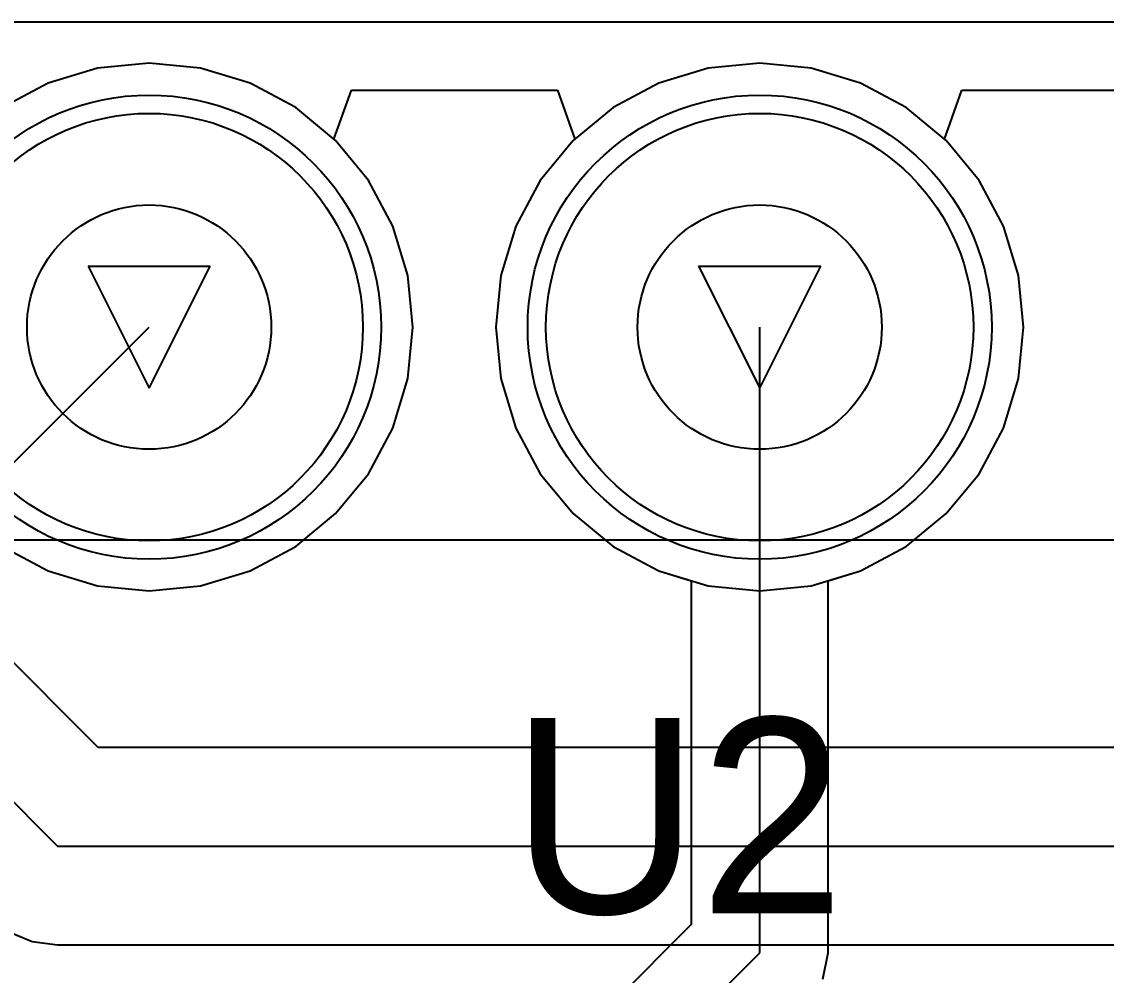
# Model space of a CAD drawing. Header units: millimetres. Extents: x -1.9 to 9.1, y -3.1 to 5.4.
# Drawn here: x 0.2891 to 0.4668, y 0.6739 to 0.83 of the extents above; entities that cross this region are included whole.
import ezdxf

# ---------------------------------------------------------------- set-up
doc = ezdxf.new("R2010")
doc.units = ezdxf.units.MM
doc.header["$MEASUREMENT"] = 0
for name, color, linetype in [('BottomLayer', 5, 'Continuous'), ('BottomSolder', 6, 'Continuous'), ('DrillDrawing', 1, 'Continuous'), ('Mechanical4', 56, 'Continuous'), ('MultiLayer', 9, 'Continuous'), ('PadHoleLayer', 156, 'Continuous'), ('TopLayer', 1, 'Continuous'), ('TopOverlay', 2, 'Continuous'), ('TopSolder', 216, 'Continuous')]:
    doc.layers.add(name, color=color, linetype=linetype)

# ---------------------------------------------------------------- blocks, each defined once
blk = doc.blocks.new('SFH11_PBPC_D10_RA_BK_20')
at = {"layer": 'BottomLayer'}
for centre in [(0.25, 0.33032), (0.35, 0.33032)]:
    blk.add_circle(centre, 0.035, dxfattribs=at)
at = {"layer": 'BottomSolder'}
for centre in [(0.25, 0.33032), (0.35, 0.33032)]:
    blk.add_circle(centre, 0.038, dxfattribs=at)
at = {"layer": 'Mechanical4'}
blk.add_line((0.60394, 0.36516), (-0.60394, 0.36516), dxfattribs=at)
at = {"layer": 'MultiLayer'}
for centre in [(0.25, 0.33032), (0.35, 0.33032)]:
    blk.add_circle(centre, 0.035, dxfattribs=at)
at = {"layer": 'PadHoleLayer'}
for centre in [(0.25, 0.33032), (0.35, 0.33032)]:
    blk.add_circle(centre, 0.02, dxfattribs=at)
at = {"layer": 'TopLayer'}
for centre in [(0.25, 0.33032), (0.35, 0.33032)]:
    blk.add_circle(centre, 0.035, dxfattribs=at)
at = {"layer": 'TopSolder'}
for centre in [(0.25, 0.33032), (0.35, 0.33032)]:
    blk.add_circle(centre, 0.038, dxfattribs=at)

msp = doc.modelspace()

# ---------------------------------------------------------------- linework, layer by layer
at = {"layer": 'BottomLayer'}
for p, q in [((0.045, 0.83), (0.86, 0.83)), ((0.34027, 0.81078), (0.34313, 0.81878)), ((0.34313, 0.81878), (0.37687, 0.81878)), ((0.37687, 0.81878), (0.37973, 0.81078)), ((0.44027, 0.81078), (0.44313, 0.81878)), ((0.44313, 0.81878), (0.47687, 0.81878)), ((0.34055, 0.81055), (0.34027, 0.81078)), ((0.34593, 0.80401), (0.34055, 0.81055)), ((0.37945, 0.81055), (0.37407, 0.80401)), ((0.37973, 0.81078), (0.37945, 0.81055)), ((0.44055, 0.81055), (0.44027, 0.81078)), ((0.44593, 0.80401), (0.44055, 0.81055)), ((0.34992, 0.79653), (0.34593, 0.80401)), ((0.37407, 0.80401), (0.37008, 0.79653)), ((0.44992, 0.79653), (0.44593, 0.80401)), ((0.35238, 0.78843), (0.34992, 0.79653)), ((0.37008, 0.79653), (0.36762, 0.78843)), ((0.45238, 0.78843), (0.44992, 0.79653)), ((0.35321, 0.78), (0.35238, 0.78843)), ((0.36762, 0.78843), (0.36679, 0.78)), ((0.45321, 0.78), (0.45238, 0.78843)), ((0.2045, 0.6745), (0.31, 0.78)), ((0.35238, 0.77157), (0.35321, 0.78)), ((0.36679, 0.78), (0.36762, 0.77157)), ((0.41, 0.67753), (0.41, 0.78)), ((0.45238, 0.77157), (0.45321, 0.78)), ((0.34992, 0.76346), (0.35238, 0.77157)), ((0.36762, 0.77157), (0.37008, 0.76346)), ((0.44992, 0.76346), (0.45238, 0.77157)), ((0.34593, 0.75599), (0.34992, 0.76346)), ((0.37008, 0.76346), (0.37407, 0.75599)), ((0.44593, 0.75599), (0.44992, 0.76346)), ((0.34055, 0.74945), (0.34593, 0.75599)), ((0.37407, 0.75599), (0.37945, 0.74945)), ((0.44055, 0.74945), (0.44593, 0.75599)), ((0.33401, 0.74407), (0.34055, 0.74945)), ((0.37945, 0.74945), (0.38599, 0.74407)), ((0.43401, 0.74407), (0.44055, 0.74945)), ((0.28856, 0.7427), (0.29346, 0.74008)), ((0.32654, 0.74008), (0.33401, 0.74407)), ((0.38599, 0.74407), (0.39347, 0.74008)), ((0.42653, 0.74008), (0.43401, 0.74407)), ((0.29346, 0.74008), (0.30157, 0.73762)), ((0.31843, 0.73762), (0.32654, 0.74008)), ((0.39347, 0.74008), (0.39878, 0.73847)), ((0.42122, 0.73847), (0.42653, 0.74008)), ((0.30157, 0.73762), (0.31, 0.73679)), ((0.31, 0.73679), (0.31843, 0.73762)), ((0.39878, 0.73847), (0.39878, 0.68217)), ((0.42122, 0.67753), (0.42122, 0.73847)), ((0.39878, 0.68217), (0.32707, 0.61046)), ((0.335, 0.60253), (0.41, 0.67753)), ((0.42036, 0.67323), (0.42122, 0.67753))]:
    msp.add_line(p, q, dxfattribs=at)
at = {"layer": 'DrillDrawing'}
for p, q in [((0.3, 0.79), (0.32, 0.79)), ((0.3, 0.79), (0.31, 0.77)), ((0.31, 0.77), (0.32, 0.79)), ((0.4, 0.79), (0.42, 0.79)), ((0.4, 0.79), (0.41, 0.77)), ((0.41, 0.77), (0.42, 0.79))]:
    msp.add_line(p, q, dxfattribs=at)
at = {"layer": 'TopLayer'}
for p, q in [((0.31, 0.82321), (0.30157, 0.82238)), ((0.31843, 0.82238), (0.31, 0.82321)), ((0.41, 0.82321), (0.40157, 0.82238)), ((0.41843, 0.82238), (0.41, 0.82321)), ((0.30157, 0.82238), (0.29346, 0.81992)), ((0.32654, 0.81992), (0.31843, 0.82238)), ((0.40157, 0.82238), (0.39347, 0.81992)), ((0.42653, 0.81992), (0.41843, 0.82238)), ((0.29346, 0.81992), (0.28599, 0.81593)), ((0.33401, 0.81593), (0.32654, 0.81992)), ((0.39347, 0.81992), (0.38599, 0.81593)), ((0.43401, 0.81593), (0.42653, 0.81992)), ((0.34055, 0.81055), (0.33401, 0.81593)), ((0.38599, 0.81593), (0.37945, 0.81055)), ((0.44055, 0.81055), (0.43401, 0.81593)), ((0.34593, 0.80401), (0.34055, 0.81055)), ((0.37945, 0.81055), (0.37407, 0.80401)), ((0.44593, 0.80401), (0.44055, 0.81055)), ((0.34992, 0.79653), (0.34593, 0.80401)), ((0.37407, 0.80401), (0.37008, 0.79653)), ((0.44992, 0.79653), (0.44593, 0.80401)), ((0.35238, 0.78843), (0.34992, 0.79653)), ((0.37008, 0.79653), (0.36762, 0.78843)), ((0.45238, 0.78843), (0.44992, 0.79653)), ((0.35321, 0.78), (0.35238, 0.78843)), ((0.36762, 0.78843), (0.36679, 0.78)), ((0.45321, 0.78), (0.45238, 0.78843)), ((0.21, 0.78), (0.295, 0.695)), ((0.35238, 0.77157), (0.35321, 0.78)), ((0.36679, 0.78), (0.36762, 0.77157)), ((0.45238, 0.77157), (0.45321, 0.78)), ((0.34992, 0.76346), (0.35238, 0.77157)), ((0.36762, 0.77157), (0.37008, 0.76346)), ((0.44992, 0.76346), (0.45238, 0.77157)), ((0.30168, 0.71114), (0.24972, 0.7631)), ((0.34593, 0.75599), (0.34992, 0.76346)), ((0.37008, 0.76346), (0.37407, 0.75599)), ((0.44593, 0.75599), (0.44992, 0.76346)), ((0.34055, 0.74945), (0.34593, 0.75599)), ((0.37407, 0.75599), (0.37945, 0.74945)), ((0.44055, 0.74945), (0.44593, 0.75599)), ((0.33401, 0.74407), (0.34055, 0.74945)), ((0.37945, 0.74945), (0.38599, 0.74407)), ((0.43401, 0.74407), (0.44055, 0.74945)), ((0.28599, 0.74407), (0.29346, 0.74008)), ((0.32654, 0.74008), (0.33401, 0.74407)), ((0.38599, 0.74407), (0.39347, 0.74008)), ((0.42653, 0.74008), (0.43401, 0.74407)), ((0.29346, 0.74008), (0.30157, 0.73762)), ((0.31843, 0.73762), (0.32654, 0.74008)), ((0.39347, 0.74008), (0.40157, 0.73762)), ((0.41843, 0.73762), (0.42653, 0.74008)), ((0.30157, 0.73762), (0.31, 0.73679)), ((0.31, 0.73679), (0.31843, 0.73762)), ((0.40157, 0.73762), (0.41, 0.73679)), ((0.41, 0.73679), (0.41843, 0.73762)), ((0.8, 0.71114), (0.30168, 0.71114)), ((0.295, 0.695), (0.68, 0.695)), ((0.28693, 0.68102), (0.29082, 0.67941)), ((0.29082, 0.67941), (0.295, 0.67886)), ((0.295, 0.67886), (0.295, 0.67886)), ((0.295, 0.67886), (0.66138, 0.67886))]:
    msp.add_line(p, q, dxfattribs=at)

# ---------------------------------------------------------------- block references
at = {"rotation": 180}
msp.add_blockref('SFH11_PBPC_D10_RA_BK_20', (0.66, 1.11031), dxfattribs=at)

# ---------------------------------------------------------------- texts
at = {"layer": 'TopOverlay'}
msp.add_text('U2', height=0.032, dxfattribs=at).set_placement((0.36925, 0.684))

doc.saveas('drawing.dxf')
